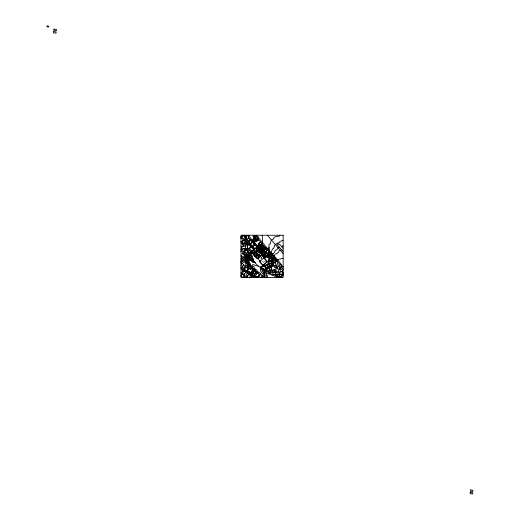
<?xml version="1.0" encoding="UTF-8"?>
<svg xmlns="http://www.w3.org/2000/svg" width="520" height="520" viewBox="0 0 520 520"><rect width="100%" height="100%" fill="white"/><g stroke="black" fill="none" stroke-linecap="round" stroke-linejoin="round"><path stroke-width="0.39" stroke-dasharray="2.6 1.95" d="M260.975 258.232L261.606 257.667M261.034 258.291L261.658 257.725M261.137 258.408L261.762 257.842M265.525 261.086L264.583 261.931L262.892 260.052M261.391 257.433L261.976 258.076M260.819 258.057L261.293 258.583M261.957 260.897L263.647 262.776"/><path stroke-width="0.78" d="M267.995 255.411L267.377 257.257M275.756 274.658L275.795 273.338L275.23 273.325L275.19 274.579L272.825 274.072L272.857 272.63L278.915 272.246L279.019 274.021L276.718 273.956L276.692 274.683L275.756 274.658L275.782 275.093L277.381 276.692L278.974 276.692L279.773 277.492M247.598 251.791L247.058 254.618L246.259 254.618L243.867 257.94L242.06 258.089M247.624 251.192L247.631 250.848M246.883 276.172L246.857 277.394M251.232 250.672L250.705 254.787M260.377 250.692L260.052 248.43M268.996 254.872L269.178 253.045L268.6 252.317L269.522 251.524L270.478 252.694L269.172 252.98L270.901 253.214L270.816 254.072L270.296 254.02L270.199 254.989L269.002 254.553M270.159 260.253L270.108 261.267M245.005 254.813L243.867 256.211L242.268 256.341L241 255.183M248.879 252.258L248.651 255.144L247.058 256.288L246.259 256.288L244.933 257.543L244.933 258.336L243.386 259.935L243.067 261.528L241.072 261.528L241.599 259.493L241 259.252M247.234 273.383L247.631 269.672M271.843 258.882L271.635 260.449L269.75 260.195L270.003 258.278L271.219 258.44L271.297 257.543L272.591 255.944L274.716 255.144L274.989 254.15L276.978 253.552L278.707 251.953L278.974 250.887L281.587 249.853M266.65 277.394L266.208 275.23L265.408 275.23L264.771 274.3L263.959 271.901L263.738 268.911M267.176 253.773L267.286 253M279.773 235.248L279.773 235.995L274.989 236.795L273.39 238.388L273.39 239.187L272.591 239.187L270.998 240.786L270.199 243.978L269.399 243.978L269.002 244.77L269.081 251.901M268.925 255.587L268.268 257.406L270.036 257.641L272.493 255.151L273.65 256.516L272.311 258.141L272.058 260.019L272.636 265.558L265.46 268.359M254.54 251.693L249.789 255.353L251.888 255.684L251.843 256.744L247.858 257.14L247.429 258.336L246.259 258.668L245.18 259.935L245.297 264.719L245.459 265.519L246.259 265.519L246.259 266.318L245.459 266.318L244.667 267.118L243.867 269.503L241.352 272.87L241 272.63M266.292 255.144L265.187 254.248L265.44 253.338L267.521 253.858L267.176 255.288L265.408 255.307L264.771 256.204M247.884 268.307L247.858 265.72L247.058 263.127L245.804 262.327L245.823 259.935L248.541 258.336L248.651 257.471L250.25 257.406L250.569 258.336L253.013 258.824M267.072 255.268L266.208 256.906L265.375 256.958M265.817 253.429L265.986 252.831M267.332 277.394L267.579 275.892L266.435 274.3L266.435 273.5L265.408 273.234L264.7 271.901L264.953 269.666M241.248 237.296L241.462 236.717M248.105 235.248L247.858 235.995L248.651 236.795L248.651 238.238M266.689 250.796L265.961 252.824L267.377 252.922L267.937 253.546L268.736 252.837L268.294 252.343L269.146 251.589L267.67 249.925L266.428 250.842M245.362 252.207L243.886 253.76L242.762 252.623L244.283 251.57L246.298 253.689L245.648 254.501L245.147 254.943L243.886 253.76M241 251.589L241.169 250.361L242.671 249.561M245.31 271.869L246.259 271.505L246.376 270.543M241 262.938C243.789 258.147 248.749 255.411 253.318 252.291L253.507 252.531M241.378 243.1L241.924 242.307M244.342 239.831L246.259 238.388L246.259 236.301L246.669 239.863C250.633 242.197 253.988 253.799 258.713 245.999L259.552 247.046M252.245 253.546L252.642 252.753L253.227 252.753M253.585 252.467L254.768 249.561L254.3 248.196M262.145 252.902L261.586 249.47M241.475 242.905L241 242.866L243.399 245.303L241 248.411M249.548 271.505C249.418 273.728 252.46 271.993 252.531 269.847L251.498 268.632L251.069 268.483L250.478 269.36L249.256 268.58C247.54 269.412 247.605 272.214 249.327 271.362L249.516 271.486M265.252 253.305L264.257 255.554M242.6 235.976L243.009 235.3M254.898 270.498L254.456 271.226L256.282 272.259L254.696 273.832L253.474 272.798L254.456 271.329L256.262 272.305L256.633 271.472L254.898 270.498L253.442 268.808C252.493 269.1 251.518 268.047 251.797 267.118L250.25 265.064L249.451 265.064L248.216 260.735C248.716 258.83 251.167 259.961 252.207 260.735L252.642 261.794L254.833 262.145M267.923 265.226L267.469 265.694M241 275.405L241.833 274.06L241 273.514M244.296 277.394L244.953 276.334L246.649 277.394M283.14 274.196L282.828 274.683L281.918 274.3L283.14 272.617M258.466 277.394L260.507 274.157L262.223 275.262L260.851 277.394M249.516 277.394L250.712 275.567L248.761 274.372L247.072 276.945L247.793 277.394M241 275.867L242.131 274.137L243.964 275.353L242.6 277.394M261.969 277.394L262.782 276.153L264.641 277.375M241.072 262.769L241.599 263.224L241 265.675M260.468 247.072L259.812 248.034L259.207 247.429L259.942 246.61L260.644 247.332M250.9 277.394L251.94 275.918L253.546 277.05L253.305 277.394M250.478 255.463L246.259 257.276L243.867 262.6L241.683 263.276M283.14 273.897L283.14 274.404M263.387 266.012L263.815 265.519L265.382 265.356M241 237.764L241.345 237.393L241 237.049M243.022 240.428L242.671 241.43M264.141 253.675L263.419 254.501M268.392 266.526L267.807 267.911L265.74 268.911M271.798 263.919L274.443 262.074M277.147 260.163L278.974 259.136L280.572 259.136L281.372 258.336L283.14 258.336M260.956 247.033L259.818 248.138L260.592 249.113L261.463 247.618L259.825 246.031L258.303 245.719M241 261.567L242.853 258.141L252.018 251.719L254.046 249.685L247.019 241.52L246.525 241.716L246.565 243.737L244.342 245.18L243.471 245.303L242.892 244.68M254.254 244.023L252.207 245.96L250.62 244.205L252.779 242.216L254.339 243.952L254.241 245.362M241 238.869L241.768 238.154L243.516 239.954L241.404 241.917L241 241.482M267.261 265.018L268.242 262.327L268.938 257.543L269.399 256.581L270.199 256.581L270.517 255.944L271.596 251.154L272.591 248.761L273.39 248.761L274.989 244.77L277.381 243.178L279.773 242.379L279.773 241.579L283.14 240.299M262.217 244.133L260.825 245.18L261.833 246.168L262.958 245.128L262.217 244.133L262.62 243.178L262.217 235.248M271.427 256.451L270.049 257.524L265.46 257.062L258.648 248.521L258.083 248.514L254.228 251.979L254.787 252.603L252.909 254.293L256.847 258.681L259.987 255.866M255.417 252.038L258.239 249.503L261.053 252.642L260.741 252.922M255.665 252.947L254.098 254.358L255.788 256.236M254.878 256.49L255.821 255.645M255.164 256.802L257.355 254.833L255.385 252.636L253.5 254.326L255.476 256.522M261.865 254.176L260.299 255.587L259.175 254.332M258.043 258.745L262.743 254.52M262.399 255.398L263.022 254.833M262.457 255.463L263.088 254.904M262.516 255.535L263.146 254.969M262.581 255.6L263.204 255.034M262.639 255.665L263.328 255.171M262.762 255.801L263.387 255.236M262.821 255.866L263.445 255.307M262.88 255.938L263.51 255.372M262.938 256.002L263.569 255.437M263.062 256.139L263.627 255.508M263.12 256.204L263.75 255.639M263.185 256.269L263.809 255.71M263.244 256.341L263.868 255.775M263.302 256.406L263.933 255.84M263.361 256.471L264.05 255.977M263.484 256.607L264.108 256.042M263.543 256.672L264.173 256.113M263.608 256.744L264.231 256.178M263.666 256.808L264.29 256.243M263.783 256.945L264.413 256.38M263.848 257.01L264.472 256.445M263.906 257.075L264.531 256.516M263.965 257.147L264.856 256.302M264.03 257.212L264.654 256.646M260.553 260.455L259.382 261.502L262.762 265.265L263.361 265.298L267.436 261.632L264.056 257.875M263.881 257.465L264.713 256.718M264.303 258.784L265.558 257.654L261.333 252.954M241 249.477L243.067 248.365L245.589 248.397M242.158 246.727L245.381 246.083M249.041 235.248L248.599 235.619L252.083 239.857L253.858 238.394L253.578 238.056L254.04 237.679L253.078 236.516L254.612 235.248L258.232 236.795L258.512 239.85L260.481 241.696L257.998 244.036L258.973 245.135L257.751 246.201L254.319 242.294L255.528 241.215L255.97 241.735L256.536 241.488L258.538 239.824M243.289 235.248L242.58 235.248M281.411 246.35L283.14 245.941M263.861 266.117L265.603 266.078M241.54 263.308L241 263.094M241 256.796L241.748 256.633L242.177 258.635L241 258.889M252.109 240.669L253.663 240.539L253.689 241.176L252.603 241.319L251.843 240.383L249.769 239.583M253.201 236.418L254.976 237.594L255.833 240.383L256.633 240.383L256.711 241.163M253.403 236.906L254.364 237.594L255.457 241.28M253.156 238.972L254.241 239.987L254.508 242.125M256.516 239.011L255.833 239.011L255.489 237.757M243.074 240.383L243.763 240.383M246.896 243.178L244.667 243.178L242.541 244.114M259.025 244.394L258.388 243.672M279.208 247.169L277.778 247.962L277.778 248.761L276.582 249.958L275.782 249.958L274.989 250.757L274.716 251.953L273.39 253.552L272.591 253.552L271.954 254.352L270.439 258.336M263.608 247.377L263.016 247.377L260.988 245.336M259.428 247.65L258.232 247.078L257.315 245.7M246.636 248.924L247.221 249.191M252.85 258.382L251.505 258.336L251.505 257.543L250.25 257.075L248.651 257.14L247.969 257.543L247.969 258.336L245.564 259.935L245.518 262.327L246.974 263.926L247.273 267.897M269.952 258.681L269.172 259.136L269.731 259.935L269.633 261.209M253.162 259.24L248.651 258.518L247.058 259.727L246.259 259.727C245.615 260.559 245.511 262.782 247.058 262.626L248.404 266.318L248.651 269.51M253.286 259.584L250.25 258.694L248.651 258.745L247.058 260.137L246.259 260.137L246.064 260.735L246.259 262.08L247.058 262.08L248.086 263.926L249.028 267.911L250.244 269.211M253.409 259.935L250.25 258.914L248.651 258.98L247.091 260.735L248.372 264.719L249.451 266.955L250.347 267.118L250.868 268.775M275.483 261.528L276.582 261.528L276.582 260.735M268.996 262.327L268.6 262.327L268.236 264.667M258.31 266.045L255.041 265.519L254.241 264.719L252.642 264.719L252.245 265.519L252.642 266.318L253.442 266.318L254.241 267.118L254.241 267.911L255.833 269.711L256.633 269.711L257.03 271.102L260.624 273.5L260.624 274.235M272.305 270.309L272.591 271.901L273.332 272.642M242.483 271.102L243.067 271.102L243.067 270.4M255.833 271.453L257.433 272.038L258.739 273.637M253.311 271.901L253.591 272.623M256.418 271.947L257.868 273.072M256.224 272.363L257.309 273.007M275.204 274.3L275.762 274.3M259.025 274.827L259.974 274.983M253.533 260.28L249.451 259.136L247.858 259.825L247.397 260.735L248.651 264.719L249.451 266.201L250.328 266.318L251.342 268.58M255.268 262.841L251.843 261.865L251.05 260.546L249.451 260.28L249.054 260.735L249.451 263.471L250.25 263.471L250.965 265.519L252.401 267.118L252.401 267.911L253.442 268.177L254.826 269.51L255.437 271.102M244.686 249.223L245.459 249.444L245.726 250.211M253.669 260.663C250.776 258.615 245.219 259.662 248.963 263.926L249.451 265.636L250.25 265.636L251.329 267.118L251.329 267.911L252.642 269.276L253.442 269.276L254.241 270.023L254.501 271.154M280.787 277.394L268.19 272.792L266.13 268.814L265.012 268.053L265.369 267.059L263.601 265.961L261.644 266.435L261.007 267.215L266.084 270.368L266.247 268.593L273.364 266.37L272.896 263.432L273.13 258.388L274.541 256.62C265.226 246.889 280.384 261.69 281.983 265.889L278.889 268.639L280.026 270.257L280.547 269.893L279.734 268.736L282.445 266.331L283.14 266.988M283.14 275.1L282.445 274.833L281.619 276.939L282.769 277.394M277.661 277.394L267.274 273.37L260.13 268.047L260.397 267.657L266.806 271.661L266.123 269.672M256.522 236.841L257.433 237.061L257.771 238.355M255.625 236.359L254.319 235.489M255.249 236.516L254.085 235.69M255.014 236.691L253.838 235.892M283.14 272.376L281.808 271.589L283.14 269.847M258.329 244.406L258.94 244.77L258.94 245.57L260.624 246.168L263.022 248.417M242.417 277.394L241 276.192M256.659 277.394L241 267.67M241 268.723L254.566 277.394M241.599 263.224L243.724 264.635L241.839 267.481L241 266.916M248.235 243.958L248.456 244.907M241 268.879L243.119 270.315M261.423 247.566L261.976 248.534M253.604 236.087L254.878 237.01M255.814 273L256.633 273.019L256.874 273.676M264.206 250.952L264.453 251.921M252.057 269.321L253.442 269.841L253.91 270.933M241 246.044L241.995 246.916M259.922 246.636L258.005 245.98M253.721 238.498L254.774 239.987L255.008 241.683M264.589 250.484L263.673 249.21M260.832 244.634L260.988 245.005M241 241.703L244.094 244.205L245.83 242.541L246.019 241.572M283.14 267.092L282.445 266.422L280.417 268.483L281.469 269.529L282.516 268.476L283.14 269.185M267.332 250.224L266.208 249.906L265.181 248.697M283.14 253.552L267.332 235.248M261.833 254.768L264.231 257.433L259.682 261.521L263.062 265.278L267.137 261.619L263.757 257.855M258.141 251.29L258.986 252.233L255.541 255.327L254.696 254.391L258.453 251.011L260.429 253.201L256.353 256.867L260.156 261.099M258.856 254.612L260.267 256.178L262.145 254.488L258.206 250.101L256.009 252.07L258.544 254.891M254.852 251.414L259.642 256.744M256.763 254.8L258.733 256.99M283.14 251.251L276.985 244.66L278.213 243.568L279.253 244.744L279.669 244.374L283.14 248.319M256.328 235.248L271.85 253.611C270.53 256.581 266.344 256.789 264.752 254.033M264.713 249.217L264.361 248.144M264.635 249.808L263.868 247.962L263.016 247.91L260.338 245.57L260.338 245.083M242.268 235.248L242.613 236.106L241.638 236.931L241 236.151M273.5 256.698L272.298 259.044L269.575 258.089L268.372 263.133L268.781 264.264L262.6 266.435L259.24 266.942L255.723 263.562L254.475 261.573L254.007 261.612L251.888 255.684M261.995 275.613L263.016 275.892L263.425 276.575M256.9 245.232L258.05 248.541M257.426 247.162L258.05 247.962M262.008 250.335L260.891 248.859M262.08 250.425L262.522 250.998M261.092 247.93L261.125 248.553M263.01 251.68L264.16 253.279M253.864 243.412L253.558 242.717M261.333 249.106L261.125 248.664M253.981 271.232L254.234 271.661M247.448 235.248L245.797 236.587L245.044 235.248M244.621 235.248L245.863 239.675M258.55 275.542L258.973 276.543M254.397 275.015L254.638 277.394M271.433 269.581L271.733 270.186M252.629 242.353L252.245 240.851M254.781 242.827L255.242 244.946M257.387 249.139L256.796 247.033M250.594 246.558L250.848 247.598M256.854 249.613L256.633 248.963L255.833 248.963L255.736 248.066M258.07 240.123L257.868 239.057M255.587 243.737L255.833 245.408L256.633 245.408L256.731 246.656M257.745 240.227L257.53 239.297M256.737 239.278L257.114 240.806M257.199 239.531L257.439 240.5M251.154 273.124L250.958 272.181M257.901 276.536L257.927 277.394M271.343 268.372L271.798 264.381M258.914 243.178L259.025 243.971M266.006 252.707L265.909 251.375M256.932 276.666L256.932 277.394M241.176 238.706L241.156 237.594M269.802 263.432L269.802 263.842M265.291 277.394L263.971 273.5L263.016 271.901L262.217 271.901L262.002 267.833M264.673 277.394L263.016 273.5L262.217 273.5L260.624 271.102L260.423 269.51L261.105 267.274M252.161 270.394L252.161 270.842M251.446 276.614L251.251 273.969M249.587 272.207L249.613 274.892M244.667 273.936L244.069 277.394M269.002 249.561A4.999 4.999 0 0 1 269.002 247.169M264.212 250.471L264.18 252.161L262.535 251.68L262.509 250.536L264.212 250.471M244.614 237.816L243.243 238.881L241.852 237.478L244.133 235.248L245.135 236.983L244.614 237.816M271.661 261.463L271.674 262.73L269.464 263.556L268.957 262.561L269.185 261.151L271.661 261.463M279.988 272.376L279.858 273.884L281.853 274.709L282.639 272.798L280.547 271.017L279.988 272.376M267.735 253.663L267.586 255.333L269.087 255.619L269.581 255.255L268.97 254.891L268.905 252.798L267.735 253.663M47.099 26L47.008 26.838L48.685 27.021L48.776 26.182L47.099 26M53.664 31.636L53.527 32.89L56.043 33.163L56.18 31.909L53.664 31.636M53.937 29.12L53.8 30.381L56.316 30.648L56.446 29.393L53.937 29.12M470.21 492.473L470.074 493.734L472.589 494L472.726 492.746L470.21 492.473M470.476 489.957L470.347 491.218L472.856 491.485L472.992 490.23L470.476 489.957M264.752 248.957L264.706 251.251L266.305 251.414L266.565 250.244L264.752 248.957M264.563 251.394L264.089 253.63L264.673 254.156L266 251.596L264.563 251.394M279.214 274.794L278.896 276.257L276.945 275.828L277.264 274.365L279.214 274.794M277.979 266.63L277.517 267.761L276.172 265.467L276.536 265.128L276.868 265.48L278.207 264.277L277.05 263.042L277.823 261.918L280.131 264.44L277.979 266.63M279.793 274.131L279.409 276.334L280.696 277.089L281.639 274.937L279.793 274.131M281.801 274.833L280.95 276.75L281.431 276.971L282.282 275.048L281.801 274.833M244.868 240.338L245.629 241.306L243.126 243.471L241.833 242.222L244.368 239.805L244.868 240.338M244.316 268.079L244.127 268.424L242.183 267.176L243.614 265.031L245.362 266.416L244.316 268.079M245.635 267.286L244.484 269.347L246.922 270.894L248.268 268.567L245.635 267.286M253.5 271.583L252.681 272.415L251.654 271.622L252.609 270.153L254.098 271.05L253.5 271.583M254.644 274.619L253.442 275.405L252.525 274.827L253.689 272.974L255.457 274.086L254.982 274.833L254.644 274.619M252.512 241.482L253.702 242.879L254.092 242.684L253.948 241.326L252.558 241.442M252.779 272.701L252.07 274.502L250.803 273.676L251.83 272.077L252.779 272.701M248.631 274.007L247.13 276.328L245.739 275.431L247.358 273.189L248.631 274.007M257.445 272.798L255.522 275.75L257.55 277.075L259.474 274.118L257.445 272.798M243.964 270.946L242.171 273.572L243.25 274.313L243.588 273.825L244.374 274.365L245.83 272.226L243.964 270.946M261.547 248.631L261.365 249.509L261.859 249.418L262.028 250.432L262.847 250.354L262.438 248.43L261.547 248.631M274.242 257.043L273.267 258.271L273.533 258.472L274.937 257.901L274.242 257.043M247.254 252.506L246.48 253.331L244.524 251.368L246.22 249.743L247.904 251.478L247.254 252.506M265.558 248.3L265.025 248.859L264.596 248.378L265.733 247.306L266.468 248.157L265.986 248.644L265.558 248.3M253.247 246.376L252.922 246.714L254.696 248.619L256.932 246.903L255.002 244.686L253.247 246.376M247.026 238.647L246.603 239.077L246.506 238.407L247.026 238.647M244.907 240.636L244.595 240.948L245.856 242.197L246.292 240.572L244.907 240.636M248.827 244.536L247.175 246.201L247.618 248.313L248.209 248.911L250.698 246.461L248.827 244.536M264.219 246.422L263.419 247.189L264.511 248.287L265.291 247.605L264.219 246.422M249.645 241.52L249.015 242.119L250.315 243.529L252.089 241.982L250.386 240.103L249.294 241.053L249.645 241.52M248.268 243.925L247.254 244.875L246.981 244.582L246.857 242.392L248.268 243.925M247.312 249.106L246.617 249.756L248.112 251.375L249.828 249.821L248.885 248.736L247.832 249.678L247.312 249.106M251.31 247.162L249.483 248.865L251.771 251.219L253.558 249.587L251.31 247.162M262.08 243.497L259.981 245.414L258.817 244.153L260.956 242.249L262.08 243.497M266.656 247.949L265.636 248.879L266.428 249.75L267.449 248.82L266.656 247.949M243.659 253.968L243.113 254.456L242.099 253.403L242.678 252.895L243.659 253.968M263.224 245.278L262.314 246.09L263.244 247.013L264.115 246.272L263.224 245.278M248.911 238.004L246.831 239.85L247.982 241.169L250.068 239.323L248.911 238.004M249.594 250.322L248.209 251.531L249.763 253.214L250.822 251.849L249.594 250.322M243.99 248.417L241.761 250.347L242.931 251.7L245.161 249.769L243.99 248.417M280.742 264.628L278.844 266.266L279.955 267.625L281.879 265.98L280.742 264.628M276.49 259.344L275.873 259.844L277.349 261.683L277.966 261.183L276.49 259.344M255.424 236.379L254.768 236.88L257.036 239.642L258.18 238.836L256.094 236.314L255.424 236.379M272.538 271.057L271.577 271.453L271.817 272.266L270.894 272.571L270.303 270.692L272.214 270.01L272.538 271.057M274.541 271.544L273.189 272.058L273.306 272.565L275.828 272.207L275.457 271.063L274.541 271.544M269.822 266.142L268.437 266.643L267.781 264.829L269.165 264.329L269.822 266.142M271.544 263.211L269.256 264.036L269.99 266.071L270.992 265.707L270.66 264.791L271.947 264.329L271.544 263.211M276.659 267.748L275.769 268.06L275.502 267.248L274.476 267.534L274.248 266.435L276.048 265.896L276.659 267.748M263.582 248.905L263.269 248.346L262.567 248.547L262.938 250.38L264.062 250.335L263.582 248.905M270.036 270.784L268.203 271.421L268.457 272.382L269.536 272.051L269.815 272.883L270.68 272.63L270.036 270.784M274.69 269.334L272.87 269.925L273.169 270.881L274.307 270.53L274.495 271.173L275.145 271.024L274.69 269.334M271.681 269.503L270.003 270.036L269.262 268.067L271.096 267.553L271.681 269.503M277.576 268.45L275.632 269.048L276.497 271.863L279.045 271.472L277.576 268.45M267.15 264.661L265.343 265.213L266.052 267.54L267.865 266.994L267.15 264.661M269.126 267.748L267.351 268.275L268.158 270.992L269.932 270.471L269.126 267.748M275.386 262.724L273.247 263.328L273.897 265.629L276.036 265.025L275.386 262.724M275.184 260.221L273.104 260.695L273.397 261.957L274.365 261.736L274.579 262.659L275.685 262.405L275.184 260.221M275.555 259.396L273.442 259.565L273.351 258.343L275.457 258.18L275.555 259.396M262.418 251.478L261.716 250.627L262.386 250.601L262.418 251.478M246.636 249.067L245.609 249.314L245.369 245.317L247.195 244.777L247.741 248.463L246.974 248.482L246.636 249.067M283.14 235.248L241 235.248L241 277.394L283.14 277.394L283.14 235.248"/></g></svg>
